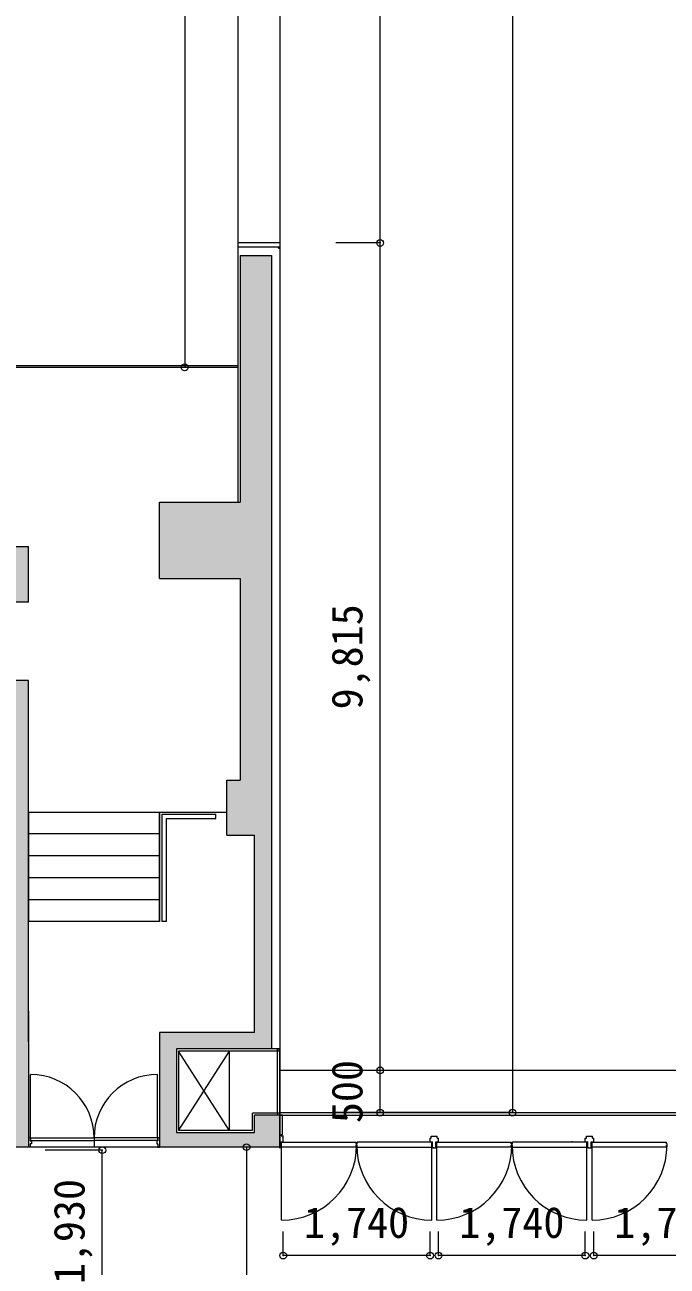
# Model space of a CAD drawing. Units: millimetres at full size, sheet at 1:200; details may follow other scales. Extents: x -96239 to 62349, y -170536 to 17264.
# Drawn here: x -35839 to -28226, y -91653 to -76929 of the extents above; entities that cross this region are included whole.
import ezdxf
from ezdxf.enums import TextEntityAlignment as Align

# ---------------------------------------------------------------- set-up
doc = ezdxf.new("R2010")
doc.units = ezdxf.units.MM
doc.header["$LTSCALE"] = 200
doc.header["$PDMODE"] = 32
doc.header["$PDSIZE"] = 80
for name, color, linetype, lineweight in [('0-1_躯体', 7, 'Continuous', 9), ('0-2_建具', 7, 'Continuous', 9), ('0-5_設備機器', 7, 'Continuous', 9), ('0-6_寸法', 4, 'Continuous', 5)]:
    doc.layers.add(name, color=color, linetype=linetype, lineweight=lineweight)
doc.styles.add('ＭＳ ゴシック', font='')
doc.styles.get('ＭＳ ゴシック').set_extended_font_data('MS Gothic')

msp = doc.modelspace()

# ---------------------------------------------------------------- linework, layer by layer
at = {"layer": '0-1_躯体'}
for p, q in [((-33316.1, -58441.2), (-33316.1, -82591.2)), ((-32816.1, -61466.2), (-32816.1, -90241.2)), ((-32816.1, -79516.2), (-33316.1, -79516.2)), ((-32816.1, -79566.2), (-33316.1, -79566.2)), ((-32831.1, -79577.4), (-32831.1, -79566.2)), ((-32831.1, -79577.4), (-32816.1, -79577.4)), ((-33286.1, -79666.2), (-32916.1, -79666.2)), ((-33286.1, -79666.2), (-32916.1, -79666.2)), ((-33286.1, -79666.2), (-33286.1, -82591.2)), ((-32916.1, -79666.2), (-32916.1, -89076.2)), ((-34241.1, -83496.2), (-34241.1, -82591.2)), ((-34241.1, -82591.2), (-33286.1, -82591.2)), ((-39091.1, -83116.2), (-35796.1, -83116.2)), ((-35796.1, -83776.2), (-35796.1, -83116.2)), ((-35796.1, -83776.2), (-35996.1, -83776.2)), ((-35796.1, -84706.2), (-35996.1, -84706.2)), ((-35796.1, -88993), (-35796.1, -84706.2)), ((-34241.1, -86266.2), (-33446.1, -86266.2)), ((-33446.1, -86541.2), (-33116.1, -86541.2)), ((-33116.1, -88881.2), (-33116.1, -86541.2)), ((-35796.1, -88628.8), (-35796.1, -90241.2)), ((-34041.1, -89076.2), (-34041.1, -90066.2)), ((-32816.1, -89076.2), (-34041.1, -89076.2)), ((-32846.1, -89076.2), (-32846.1, -89101.2)), ((-34016.1, -89101.2), (-34016.1, -90041.2)), ((-32816.1, -89101.2), (-34016.1, -89101.2)), ((-33416.1, -89101.2), (-34016.1, -90041.2)), ((-3792.2, -89331.2), (-32816.1, -89331.2)), ((-32816.1, -89836.2), (-32816.1, -89331.2)), ((-33141.1, -90041.2), (-33141.1, -89836.2)), ((-32816.1, -89836.2), (-33141.1, -89836.2)), ((-33116.1, -90066.2), (-33116.1, -89861.2)), ((-32816.1, -89861.2), (-33116.1, -89861.2)), ((-32846.1, -89836.2), (-32846.1, -89861.2)), ((-32816.1, -89831.2), (-27346.1, -89831.2)), ((-32786.1, -89861.2), (-32816.1, -89861.2)), ((-32786.1, -89861.2), (-32786.1, -89866.2)), ((-27346.1, -89866.2), (-32786.1, -89866.2)), ((-34041.1, -90066.2), (-33116.1, -90066.2)), ((-34016.1, -90041.2), (-33141.1, -90041.2))]:
    msp.add_line(p, q, dxfattribs=at)
for points in [[(-39741.1, -60041.2), (-39741.1, -80991.2), (-33316.1, -80991.2)], [(-39321.1, -77216.2), (-39321.1, -80971.2), (-33316.1, -80971.2)], [(-34241.1, -83496.2), (-33286.1, -83496.2), (-33286.1, -85886.2)], [(-33446.1, -86541.2), (-33446.1, -85886.2), (-33286.1, -85886.2)], [(-34241.1, -86266.2), (-34241.1, -87566.2), (-35796.1, -87566.2)], [(-33116.1, -88881.2), (-34241.1, -88881.2), (-34241.1, -90241.2)], [(-33416.1, -89101.2), (-33416.1, -90041.2), (-34016.1, -89101.2)], [(-32816.1, -90241.2), (-36891.1, -90241.2), (-38891.1, -90241.2), (-40891.1, -90241.2)]]:
    msp.add_lwpolyline(points, dxfattribs=at)
at = {"layer": '0-1_躯体', "color": 9}
for points in [[(-32916.1, -79666.2), (-33286.1, -79666.2), (-32916.1, -85886.2), (-33286.1, -85886.2)], [(-33286.1, -82591.2), (-34241.1, -82591.2), (-33286.1, -83496.2), (-34241.1, -83496.2)], [(-35796.1, -83776.2), (-35796.1, -83116.2), (-35996.1, -83776.2), (-35996.1, -83116.2)], [(-35796.1, -84706.2), (-35996.1, -84706.2), (-35796.1, -90066.2), (-35996.1, -90066.2)], [(-33446.1, -85886.2), (-33446.1, -86541.2), (-32916.1, -85886.2), (-32916.1, -86541.2)], [(-33116.1, -86541.2), (-33116.1, -88881.2), (-32916.1, -86541.2), (-32916.1, -88881.2)], [(-32916.1, -89076.2), (-32916.1, -88881.2), (-34241.1, -89076.2), (-34241.1, -88881.2)], [(-34241.1, -90241.2), (-34041.1, -90241.2), (-34241.1, -89076.2), (-34041.1, -89076.2)], [(-32816.1, -89861.2), (-33116.1, -89861.2), (-32816.1, -90066.2), (-33116.1, -90066.2)], [(-35796.1, -90241.2), (-35796.1, -90066.2), (-36891.1, -90241.2), (-36891.1, -90066.2)], [(-32816.1, -90241.2), (-32816.1, -90066.2), (-34041.1, -90241.2), (-34041.1, -90066.2)]]:
    msp.add_solid(points, dxfattribs=at)
at = {"layer": '0-2_建具'}
for p, q in [((-35796.1, -86266.2), (-34241.1, -86266.2)), ((-35796.1, -86266.2), (-35796.1, -87566.2)), ((-34241.1, -87566.2), (-34241.1, -86266.2)), ((-34241.1, -86526.2), (-35796.1, -86526.2)), ((-34241.1, -86786.2), (-35796.1, -86786.2)), ((-34241.1, -87046.2), (-35796.1, -87046.2)), ((-34241.1, -87306.2), (-35796.1, -87306.2)), ((-34241.1, -87566.2), (-35796.1, -87566.2)), ((-32846.1, -89076.2), (-32816.1, -89076.2)), ((-32846.1, -89836.2), (-32846.1, -89076.2)), ((-32816.1, -89861.2), (-32816.1, -89076.2)), ((-32816.1, -89101.2), (-32846.1, -89101.2)), ((-32816.1, -89836.2), (-32846.1, -89836.2)), ((-32816.1, -89836.2), (-32846.1, -89836.2)), ((-32846.1, -89836.2), (-32846.1, -89861.2)), ((-32816.1, -89861.2), (-32846.1, -89861.2)), ((-32816.1, -90241.2), (-32816.1, -89858.2)), ((-32816.1, -89861.2), (-32786.1, -89861.2)), ((-32801.1, -90106.2), (-32801.1, -90091.2)), ((-32801.1, -90106.2), (-32776.1, -90106.2)), ((-32776.1, -90176.2), (-32776.1, -90106.2)), ((-31021.1, -90111.2), (-30951.1, -90111.2)), ((-31021.1, -90136.2), (-31021.1, -90111.2)), ((-30951.1, -90136.2), (-30951.1, -90111.2)), ((-29181.1, -90111.2), (-29111.1, -90111.2)), ((-29181.1, -90136.2), (-29181.1, -90111.2)), ((-29111.1, -90136.2), (-29111.1, -90111.2)), ((-35796.1, -90131.2), (-35796.1, -90241.2)), ((-35796.1, -90131.2), (-35776.1, -90131.2)), ((-35796.1, -90131.2), (-35776.1, -90131.2)), ((-35776.1, -90241.2), (-35796.1, -90241.2)), ((-35776.1, -90131.2), (-35776.1, -90166.2)), ((-35776.1, -90166.2), (-35761.1, -90166.2)), ((-35761.1, -90201.2), (-35776.1, -90201.2)), ((-35771.1, -90131.2), (-35771.1, -90161.2)), ((-35771.1, -90131.2), (-35018.6, -90131.2)), ((-35771.1, -90131.2), (-35771.1, -90161.2)), ((-35771.1, -90161.2), (-35018.6, -90161.2)), ((-35761.1, -90166.2), (-35761.1, -90201.2)), ((-35761.1, -90166.2), (-35761.1, -90201.2)), ((-35043.6, -90131.2), (-35023.6, -90131.2)), ((-35018.6, -90131.2), (-35018.6, -90241.2)), ((-35018.6, -90131.2), (-35018.6, -90161.2)), ((-34266.1, -90131.2), (-35018.6, -90131.2)), ((-35018.6, -90131.2), (-35018.6, -90161.2)), ((-34266.1, -90161.2), (-35018.6, -90161.2)), ((-34276.1, -90166.2), (-34276.1, -90201.2)), ((-34276.1, -90201.2), (-34261.1, -90201.2)), ((-34266.1, -90131.2), (-34266.1, -90161.2)), ((-34241.1, -90131.2), (-34261.1, -90131.2)), ((-34261.1, -90201.2), (-34261.1, -90241.2)), ((-34261.1, -90241.2), (-34241.1, -90241.2)), ((-34241.1, -90131.2), (-34241.1, -90241.2)), ((-32826.1, -90246.2), (-32826.1, -90241.2)), ((-32826.1, -90246.2), (-32826.1, -90241.2)), ((-32826.1, -90241.2), (-32816.1, -90241.2)), ((-32826.1, -90246.2), (-32803.6, -90246.2)), ((-32806.1, -90176.2), (-32776.1, -90176.2)), ((-32806.1, -90241.1), (-32806.1, -90176.2)), ((-32803.6, -90246.2), (-32806.1, -90241.1)), ((-32796.1, -90181.2), (-31913.6, -90181.2)), ((-31913.6, -90241.2), (-32796.1, -90241.2)), ((-31913.6, -90203.7), (-31913.6, -90181.2)), ((-31913.6, -90203.7), (-31907.6, -90203.7)), ((-31913.6, -90218.7), (-31907.6, -90218.7)), ((-31913.6, -90241.2), (-31913.6, -90218.7)), ((-31907.6, -90218.7), (-31907.6, -90203.7)), ((-31904.6, -90218.7), (-31904.6, -90203.7)), ((-31898.6, -90203.7), (-31904.6, -90203.7)), ((-31898.6, -90218.7), (-31904.6, -90218.7)), ((-31898.6, -90203.7), (-31898.6, -90181.2)), ((-31016.1, -90181.2), (-31898.6, -90181.2)), ((-31898.6, -90241.2), (-31898.6, -90218.7)), ((-31898.6, -90241.2), (-31016.1, -90241.2)), ((-31036.1, -90136.2), (-31021.1, -90136.2)), ((-31036.1, -90176.2), (-31036.1, -90136.2)), ((-31036.1, -90176.2), (-31006.1, -90176.2)), ((-31006.1, -90241.2), (-31011, -90251.2)), ((-30996.1, -90251.2), (-31011, -90251.2)), ((-31006.1, -90241.2), (-31006.1, -90176.2)), ((-31004.1, -90251.2), (-30961.2, -90251.2)), ((-30966.1, -90176.2), (-30936.1, -90176.2)), ((-30966.1, -90241.2), (-30966.1, -90176.2)), ((-30966.1, -90241.2), (-30961.2, -90251.2)), ((-30956.1, -90181.2), (-30073.6, -90181.2)), ((-30073.6, -90241.2), (-30956.1, -90241.2)), ((-30951.1, -90136.2), (-30936.1, -90136.2)), ((-30936.1, -90176.2), (-30936.1, -90136.2)), ((-30074, -90241.2), (-29176.1, -90241.2)), ((-30073.6, -90203.7), (-30073.6, -90181.2)), ((-30073.6, -90203.7), (-30067.6, -90203.7)), ((-30073.6, -90218.7), (-30067.6, -90218.7)), ((-30073.6, -90241.2), (-30073.6, -90218.7)), ((-30067.6, -90218.7), (-30067.6, -90203.7)), ((-30064.6, -90218.7), (-30064.6, -90203.7)), ((-30058.6, -90203.7), (-30064.6, -90203.7)), ((-30058.6, -90218.7), (-30064.6, -90218.7)), ((-30058.6, -90203.7), (-30058.6, -90181.2)), ((-29176.1, -90181.2), (-30058.6, -90181.2)), ((-30058.6, -90241.2), (-30058.6, -90218.7)), ((-29196.1, -90136.2), (-29181.1, -90136.2)), ((-29196.1, -90176.2), (-29196.1, -90136.2)), ((-29196.1, -90176.2), (-29166.1, -90176.2)), ((-29166.1, -90241.2), (-29171, -90251.2)), ((-29156.1, -90251.2), (-29171, -90251.2)), ((-29166.1, -90241.2), (-29166.1, -90176.2)), ((-29164.1, -90251.2), (-29121.2, -90251.2)), ((-29126.1, -90176.2), (-29096.1, -90176.2)), ((-29126.1, -90241.2), (-29126.1, -90176.2)), ((-29126.1, -90241.2), (-29121.2, -90251.2)), ((-29116.1, -90181.2), (-28233.6, -90181.2)), ((-28233.6, -90241.2), (-29116.1, -90241.2)), ((-29111.1, -90136.2), (-29096.1, -90136.2)), ((-29096.1, -90176.2), (-29096.1, -90136.2)), ((-28233.6, -90203.7), (-28233.6, -90181.2)), ((-28233.6, -90203.7), (-28227.6, -90203.7)), ((-28233.6, -90218.7), (-28227.6, -90218.7)), ((-28233.6, -90241.2), (-28233.6, -90218.7)), ((-28227.6, -90218.7), (-28227.6, -90203.7))]:
    msp.add_line(p, q, dxfattribs=at)
at = {"layer": '0-2_建具', "color": 4, "lineweight": 5}
for p, q in [((-35771.1, -90131.2), (-35771.1, -89378.7)), ((-34266.1, -90131.2), (-34266.1, -89378.7)), ((-32796.1, -91107.2), (-32796.1, -90181.2)), ((-31016.1, -91107.2), (-31016.1, -90181.2)), ((-30956.1, -91107.2), (-30956.1, -90181.2)), ((-29176.1, -91107.2), (-29176.1, -90181.2)), ((-29116.1, -91107.2), (-29116.1, -90181.2))]:
    msp.add_line(p, q, dxfattribs=at)
at = {"layer": '0-2_建具'}
for points in [[(-32801.1, -90091.2), (-32786.1, -90091.2), (-32786.1, -89861.2)], [(-35776.1, -90131.2), (-35776.1, -90166.2), (-35761.1, -90166.2)], [(-35761.1, -90201.2), (-35776.1, -90201.2), (-35776.1, -90241.2)], [(-34261.1, -90131.2), (-34261.1, -90166.2), (-34276.1, -90166.2)]]:
    msp.add_lwpolyline(points, dxfattribs=at)
at = {"layer": '0-2_建具', "color": 4, "lineweight": 5}
for centre, radius, start, end in [((-35771.1, -90131.2), 752.5, 0, 90), ((-34266.1, -90131.2), 752.5, 90, 180), ((-32796.1, -90218.7), 888.5, 270, 0), ((-31016.1, -90218.7), 888.5, 180, 270), ((-30956.1, -90218.7), 888.5, 270, 0), ((-29176.1, -90218.7), 888.5, 180, 270), ((-29116.1, -90218.7), 888.5, 270, 0)]:
    msp.add_arc(centre, radius, start, end, dxfattribs=at)
at = {"layer": '0-5_設備機器'}
for p, q in [((-34211.1, -86291.2), (-33576.1, -86291.2)), ((-34211.1, -87566.2), (-34211.1, -86291.2)), ((-33576.1, -86341.2), (-33576.1, -86291.2)), ((-34161.1, -87566.2), (-34211.1, -87566.2))]:
    msp.add_line(p, q, dxfattribs=at)
msp.add_lwpolyline([(-34161.1, -87566.2), (-34161.1, -86341.2), (-33576.1, -86341.2)], dxfattribs=at)
at = {"layer": '0-6_寸法'}
for p, q in [((-30059.3, -51201.2), (-30059.3, -89831.2)), ((-33944.2, -60041.2), (-33944.2, -80991.2)), ((-31627.3, -79516.2), (-31627.3, -61516.2)), ((-31627.3, -79516.2), (-32154.6, -79516.2)), ((-31627.3, -89331.2), (-31627.3, -79516.2)), ((-31627.3, -89331.2), (-32154.6, -89331.2)), ((-31627.3, -89831.2), (-31627.3, -89331.2)), ((-31627.3, -89831.2), (-32154.6, -89831.2)), ((-30059.3, -89831.2), (-31628.1, -89831.2)), ((-33210.4, -90241.2), (-33210.4, -98566.2)), ((-29350.7, -90176.2), (-29359, -90176.2)), ((-34920.3, -90276.2), (-35598.3, -90276.2)), ((-34920.3, -92206.2), (-34920.3, -90276.2)), ((-32776.1, -91527.1), (-32776.1, -91242.5)), ((-31036.1, -91527.1), (-31036.1, -91242.5)), ((-30936.1, -91527.1), (-30936.1, -91242.5)), ((-29196.1, -91527.1), (-29196.1, -91242.5)), ((-29096.1, -91527.1), (-29096.1, -91242.5)), ((-31036.1, -91527.1), (-32776.1, -91527.1)), ((-29196.1, -91527.1), (-30936.1, -91527.1)), ((-27356.1, -91527.1), (-29096.1, -91527.1))]:
    msp.add_line(p, q, dxfattribs=at)
for p in [(-31627.3, -79516.2), (-33944.2, -80991.2), (-31627.3, -89331.2), (-31627.3, -89831.2), (-30059.3, -89831.2), (-34920.3, -90276.2), (-33210.4, -90241.2), (-32776.1, -91527.1), (-31036.1, -91527.1), (-30936.1, -91527.1), (-29196.1, -91527.1), (-29096.1, -91527.1)]:
    msp.add_point(p, dxfattribs=at)

# ---------------------------------------------------------------- texts
at = {"layer": '0-6_寸法', "style": 'ＭＳ ゴシック'}
for s, p in [('9,815', (-31727.3, -85048.7)), ('500', (-31727.3, -89956.2)), ('1,930', (-35020.3, -91866.2))]:
    msp.add_text(s, height=366.6, rotation=90, dxfattribs=at).set_placement(p, align=Align.BOTTOM_LEFT)
for p in [(-32531.1, -91427.1), (-30691.1, -91427.1), (-28851.1, -91427.1)]:
    msp.add_text('1,740', height=366.6, dxfattribs=at).set_placement(p, align=Align.BOTTOM_LEFT)

doc.saveas('drawing.dxf')
